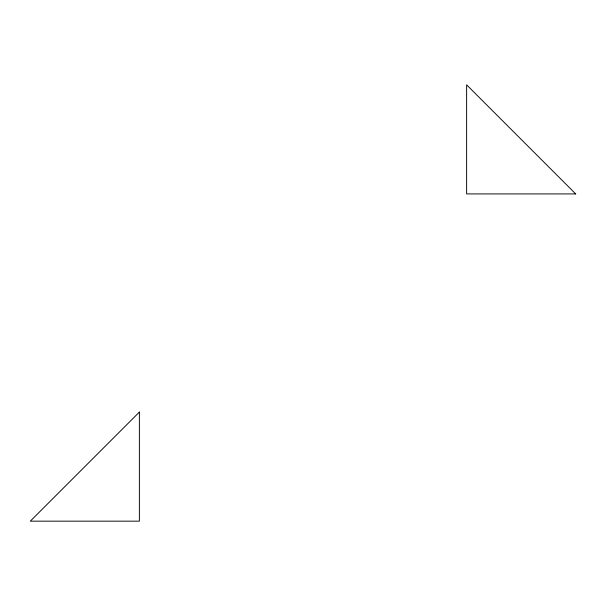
<?xml version="1.0" encoding="UTF-8"?>
<svg xmlns="http://www.w3.org/2000/svg" width="606" height="606" viewBox="0 0 606 606"><rect width="100%" height="100%" fill="white"/><g stroke="black" fill="none" stroke-linecap="round" stroke-linejoin="round"><path stroke-width="0.91" d="M139.38 412.08L30.3 521.16L139.38 521.16L139.38 412.08M575.7 193.92L466.62 193.92L466.62 84.84L575.7 193.92"/></g></svg>
